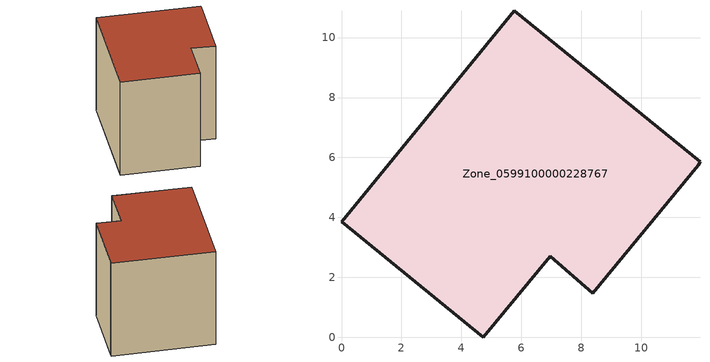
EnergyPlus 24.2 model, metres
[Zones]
Zone_0599100000228767
 floor ground (C_G): 6.96,2.71 4.73,0 0,3.85 5.76,10.9 11.96,5.85 11.9,5.75 8.39,1.48 z0
 wall outside (C_F): 5.76,10.9 0,3.85 4.73,0 6.96,2.71 8.39,1.48 11.9,5.75 11.96,5.85 5.76,10.9 z0:8.26
 roof outside (C_R): 8.39,1.48 11.9,5.75 11.96,5.85 5.76,10.9 0,3.85 4.73,0 6.96,2.71 z8.26
[BUILDING]
Pand.0599100000228767: North Axis=0; Terrain=City; Loads Convergence Tolerance Value=0.04; Temperature Convergence Tolerance Value=0.4; Solar Distribution=FullExterior; Maximum Number of Warmup Days=25; Minimum Number of Warmup Days=1
[Site:Location]
Rotterdam.The.Hague.AP_ZH_NLD Design_Conditions: Latitude=51.96; Longitude=4.45; Time Zone=1; Elevation=-4.5
[SITE:GROUNDTEMPERATURE:BUILDINGSURFACE]
18, 18, 18, 18, 18, 18, 18, 18, 18, 18, 18, 18
[MATERIAL] Thermal Absorptance=0.9; Solar Absorptance=0.7; Visible Absorptance=0.7
Name | Roughness | Thickness | Conductivity | Density | Specific Heat
G.TC.1946-1964 | MediumSmooth | 0.15 | 1 | 540 | 1210
F.TC.1946-1964 | Rough | 0.3 | 0.857143 | 1920 | 840
R.TC.1946-1964 | MediumRough | 0.2 | 0.235294 | 1500 | 1000
[CONSTRUCTION]
C_G: G.TC.1946-1964
C_F: F.TC.1946-1964
C_R: R.TC.1946-1964
[ZONE]
Zone_0599100000228767: Type=1; Multiplier=1; Ceiling Height=Autocalculate; Volume=Autocalculate; Floor Area=autocalculate; Part of Total Floor Area=Yes
[ZONEINFILTRATION:DESIGNFLOWRATE]
Infil_Zone_0599100000228767: Zone or ZoneList or Space or SpaceList=Zone_0599100000228767; Schedule=AlwaysOn; Design Flow Rate Calculation Method=Flow/Area; Flow Rate per Floor Area=0.003; Constant Term Coefficient=1; Temperature Term Coefficient=0; Velocity Term Coefficient=0; Velocity Squared Term Coefficient=0
[HVACTEMPLATE:ZONE:IDEALLOADSAIRSYSTEM]
Zone_0599100000228767: Maximum Heating Supply Air Temperature=50; Minimum Cooling Supply Air Temperature=13; Maximum Heating Supply Air Humidity Ratio=0.0156; Minimum Cooling Supply Air Humidity Ratio=0.0077; Heating Limit=NoLimit; Cooling Limit=NoLimit; Dehumidification Control Type=ConstantSensibleHeatRatio; Cooling Sensible Heat Ratio=0.7; Dehumidification Setpoint=60; Humidification Control Type=None; Humidification Setpoint=30; Outdoor Air Method=None; Outdoor Air Flow Rate per Person=0.00944; Outdoor Air Flow Rate per Zone Floor Area=0; Outdoor Air Flow Rate per Zone=0; Demand Controlled Ventilation Type=None; Outdoor Air Economizer Type=NoEconomizer; Heat Recovery Type=None; Sensible Heat Recovery Effectiveness=0.7; Latent Heat Recovery Effectiveness=0.65
[ZONECONTROL:THERMOSTAT]
ThermostatControl_Zone_0599100000228767: Zone or ZoneList=Zone_0599100000228767; Control Type Schedule=DualSetpointControlType; Control 1=Thermostat_Zone_0599100000228767; Temperature Difference Between Cutout And Setpoint=0
[THERMOSTATSETPOINT:DUALSETPOINT]
Thermostat_Zone_0599100000228767: Heating Setpoint Temperature Schedule=HeatingSetpoint_Zone_0599100000228767; Cooling Setpoint Temperature Schedule=CoolingSetpoint_Zone_0599100000228767
[SCHEDULE:COMPACT]
HeatingSetpoint_Zone_0599100000228767: Through: 12/31, For: AllDays, Until: 24:00, 21
CoolingSetpoint_Zone_0599100000228767: Through: 12/31, For: AllDays, Until: 24:00, 24
DualSetpointControlType: Through: 12/31, For: AllDays, Until: 24:00, 4
AlwaysOn: Through: 12/31, For: AllDays, Until: 24:00, 1
